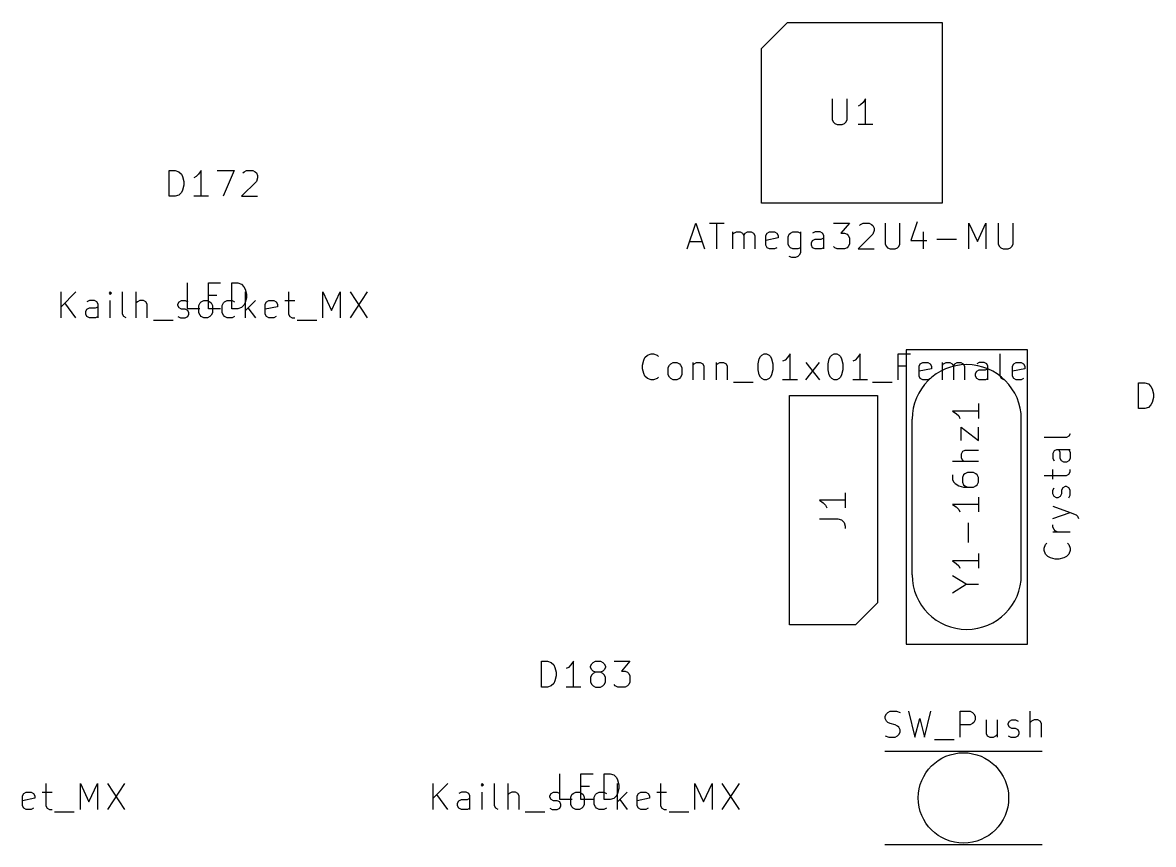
# Model space of a CAD drawing. Extents: x 34 to 373, y -124 to -1.
# Drawn here: x 282.96 to 326.76, y -124.1 to -92.26 of the extents above; entities that cross this region are included whole.
import ezdxf

# ---------------------------------------------------------------- set-up
doc = ezdxf.new("R2010")
doc.units = 0
doc.layers.add('BLACK', color=7, linetype='CONTINUOUS')

msp = doc.modelspace()

# ---------------------------------------------------------------- linework, layer by layer
at = {"layer": 'BLACK', "linetype": 'CONTINUOUS'}
for p, q in [((311.587, -93.258), (312.587, -92.258)), ((312.587, -92.258), (318.587, -92.258)), ((318.587, -92.258), (318.587, -99.258)), ((311.587, -99.258), (311.587, -93.258)), ((314.325, -95.2104), (314.325, -96.0199)), ((314.897, -96.0199), (314.897, -95.2104)), ((315.42, -95.4485), (315.325, -95.4961)), ((315.516, -95.3532), (315.42, -95.4485)), ((315.611, -95.2104), (315.516, -95.3532)), ((315.611, -96.2104), (315.611, -95.2104)), ((314.325, -96.0199), (314.373, -96.1151)), ((314.373, -96.1151), (314.42, -96.1628)), ((314.42, -96.1628), (314.516, -96.2104)), ((314.516, -96.2104), (314.706, -96.2104)), ((314.706, -96.2104), (314.801, -96.1628)), ((314.801, -96.1628), (314.849, -96.1151)), ((314.849, -96.1151), (314.897, -96.0199)), ((315.897, -96.2104), (315.325, -96.2104)), ((288.633, -98.9874), (288.633, -97.9874)), ((288.633, -97.9874), (288.871, -97.9874)), ((288.871, -97.9874), (289.013, -98.035)), ((289.013, -98.035), (289.109, -98.1302)), ((289.871, -97.9874), (289.775, -98.1302)), ((289.871, -98.9874), (289.871, -97.9874)), ((290.49, -97.9874), (291.156, -97.9874)), ((291.156, -97.9874), (290.728, -98.9874)), ((291.49, -98.0826), (291.537, -98.035)), ((291.537, -98.035), (291.633, -97.9874)), ((291.633, -97.9874), (291.871, -97.9874)), ((291.871, -97.9874), (291.966, -98.035)), ((291.966, -98.035), (292.013, -98.0826)), ((292.013, -98.0826), (292.061, -98.1779)), ((289.109, -98.1302), (289.156, -98.2255)), ((289.156, -98.2255), (289.204, -98.416)), ((289.204, -98.5588), (289.156, -98.7493)), ((289.204, -98.416), (289.204, -98.5588)), ((289.68, -98.2255), (289.585, -98.2731)), ((289.775, -98.1302), (289.68, -98.2255)), ((292.013, -98.416), (291.442, -98.9874)), ((292.061, -98.2731), (292.013, -98.416)), ((292.061, -98.1779), (292.061, -98.2731)), ((288.871, -98.9874), (288.633, -98.9874)), ((289.013, -98.9398), (288.871, -98.9874)), ((289.109, -98.8445), (289.013, -98.9398)), ((289.156, -98.7493), (289.109, -98.8445)), ((290.156, -98.9874), (289.585, -98.9874)), ((291.442, -98.9874), (292.061, -98.9874)), ((318.587, -99.258), (311.587, -99.258)), ((308.706, -101.03), (309.039, -100.03)), ((309.039, -100.03), (309.373, -101.03)), ((309.563, -100.03), (310.135, -100.03)), ((309.849, -101.03), (309.849, -100.03)), ((314.373, -100.03), (314.992, -100.03)), ((314.992, -100.03), (314.658, -100.411)), ((315.373, -100.126), (315.42, -100.078)), ((315.42, -100.078), (315.516, -100.03)), ((315.516, -100.03), (315.754, -100.03)), ((315.754, -100.03), (315.849, -100.078)), ((315.849, -100.078), (315.897, -100.126)), ((315.897, -100.126), (315.944, -100.221)), ((315.944, -100.221), (315.944, -100.316)), ((316.373, -100.03), (316.373, -100.84)), ((316.944, -100.84), (316.944, -100.03)), ((317.611, -99.9828), (317.373, -100.697)), ((319.611, -101.03), (319.611, -100.03)), ((319.611, -100.03), (319.944, -100.745)), ((319.944, -100.745), (320.277, -100.03)), ((320.277, -100.03), (320.277, -101.03)), ((320.754, -100.03), (320.754, -100.84)), ((321.325, -100.84), (321.325, -100.03)), ((308.801, -100.745), (309.277, -100.745)), ((310.468, -101.03), (310.468, -100.364)), ((310.468, -100.459), (310.516, -100.411)), ((310.516, -100.411), (310.611, -100.364)), ((310.611, -100.364), (310.754, -100.364)), ((310.754, -100.364), (310.849, -100.411)), ((310.849, -100.411), (310.897, -100.507)), ((310.897, -100.507), (310.944, -100.411)), ((310.897, -100.507), (310.897, -101.03)), ((310.944, -100.411), (311.039, -100.364)), ((311.039, -100.364), (311.182, -100.364)), ((311.182, -100.364), (311.277, -100.411)), ((311.277, -100.411), (311.325, -100.507)), ((311.325, -100.507), (311.325, -101.03)), ((311.754, -100.507), (311.801, -100.411)), ((311.754, -100.888), (311.754, -100.507)), ((312.23, -100.602), (311.754, -100.697)), ((311.801, -100.411), (311.897, -100.364)), ((311.897, -100.364), (312.087, -100.364)), ((312.087, -100.364), (312.182, -100.411)), ((312.182, -100.411), (312.23, -100.507)), ((312.23, -100.507), (312.23, -100.602)), ((312.611, -100.554), (312.658, -100.459)), ((312.611, -100.84), (312.611, -100.554)), ((312.658, -100.459), (312.706, -100.411)), ((312.706, -100.411), (312.801, -100.364)), ((312.801, -100.364), (312.992, -100.364)), ((312.992, -100.364), (313.087, -100.411)), ((313.087, -100.364), (313.087, -101.173)), ((313.516, -100.792), (313.563, -100.697)), ((313.658, -100.364), (313.563, -100.411)), ((313.563, -100.697), (313.658, -100.649)), ((313.849, -100.364), (313.658, -100.364)), ((313.658, -100.649), (313.897, -100.649)), ((313.944, -100.411), (313.849, -100.364)), ((313.897, -100.649), (313.992, -100.602)), ((313.992, -100.507), (313.944, -100.411)), ((313.992, -101.03), (313.992, -100.507)), ((314.658, -100.411), (314.801, -100.411)), ((314.801, -100.411), (314.897, -100.459)), ((314.897, -100.459), (314.944, -100.507)), ((314.944, -100.507), (314.992, -100.602)), ((314.992, -100.602), (314.992, -100.84)), ((315.897, -100.459), (315.325, -101.03)), ((315.944, -100.316), (315.897, -100.459)), ((317.373, -100.697), (317.992, -100.697)), ((317.849, -100.364), (317.849, -101.03)), ((318.373, -100.649), (319.135, -100.649)), ((311.801, -100.983), (311.754, -100.888)), ((311.897, -101.03), (311.801, -100.983)), ((312.087, -101.03), (311.897, -101.03)), ((312.182, -100.983), (312.087, -101.03)), ((312.658, -100.935), (312.611, -100.84)), ((312.706, -100.983), (312.658, -100.935)), ((312.801, -101.03), (312.706, -100.983)), ((312.992, -101.03), (312.801, -101.03)), ((313.087, -100.983), (312.992, -101.03)), ((313.087, -101.173), (313.039, -101.268)), ((313.516, -100.888), (313.516, -100.792)), ((313.563, -100.983), (313.516, -100.888)), ((313.658, -101.03), (313.563, -100.983)), ((313.897, -101.03), (313.658, -101.03)), ((313.992, -100.983), (313.897, -101.03)), ((314.42, -100.983), (314.373, -100.935)), ((314.516, -101.03), (314.42, -100.983)), ((314.801, -101.03), (314.516, -101.03)), ((314.897, -100.983), (314.801, -101.03)), ((314.944, -100.935), (314.897, -100.983)), ((314.992, -100.84), (314.944, -100.935)), ((315.325, -101.03), (315.944, -101.03)), ((316.373, -100.84), (316.42, -100.935)), ((316.42, -100.935), (316.468, -100.983)), ((316.468, -100.983), (316.563, -101.03)), ((316.563, -101.03), (316.754, -101.03)), ((316.754, -101.03), (316.849, -100.983)), ((316.849, -100.983), (316.897, -100.935)), ((316.897, -100.935), (316.944, -100.84)), ((320.754, -100.84), (320.801, -100.935)), ((320.801, -100.935), (320.849, -100.983)), ((320.849, -100.983), (320.944, -101.03)), ((320.944, -101.03), (321.135, -101.03)), ((321.135, -101.03), (321.23, -100.983)), ((321.23, -100.983), (321.277, -100.935)), ((321.277, -100.935), (321.325, -100.84)), ((312.754, -101.364), (312.658, -101.316)), ((312.897, -101.364), (312.754, -101.364)), ((312.992, -101.316), (312.897, -101.364)), ((313.039, -101.268), (312.992, -101.316)), ((289.344, -103.347), (289.344, -102.347)), ((290.153, -103.347), (290.153, -102.347)), ((290.153, -102.347), (290.63, -102.347)), ((291.058, -103.347), (291.058, -102.347)), ((291.058, -102.347), (291.296, -102.347)), ((291.296, -102.347), (291.439, -102.395)), ((291.439, -102.395), (291.534, -102.49)), ((291.534, -102.49), (291.582, -102.585)), ((284.451, -103.693), (284.451, -102.693)), ((285.022, -102.693), (284.451, -103.265)), ((286.356, -102.693), (286.308, -102.741)), ((286.308, -102.741), (286.356, -102.789)), ((286.403, -102.741), (286.356, -102.693)), ((286.356, -102.693), (286.356, -102.789)), ((286.356, -102.789), (286.403, -102.741)), ((286.832, -103.551), (286.832, -102.693)), ((287.356, -103.693), (287.356, -102.693)), ((290.153, -102.824), (290.487, -102.824)), ((291.582, -102.585), (291.63, -102.776)), ((291.63, -102.919), (291.582, -103.109)), ((291.594, -103.693), (291.594, -102.693)), ((291.63, -102.776), (291.63, -102.919)), ((293.261, -102.693), (293.261, -103.551)), ((294.594, -103.693), (294.594, -102.693)), ((294.594, -102.693), (294.927, -103.408)), ((294.927, -103.408), (295.261, -102.693)), ((295.261, -102.693), (295.261, -103.693)), ((295.642, -102.693), (296.308, -103.693)), ((296.308, -102.693), (295.642, -103.693)), ((285.022, -103.693), (284.594, -103.122)), ((285.403, -103.455), (285.451, -103.36)), ((285.546, -103.027), (285.451, -103.074)), ((285.451, -103.36), (285.546, -103.312)), ((285.737, -103.027), (285.546, -103.027)), ((285.546, -103.312), (285.784, -103.312)), ((285.832, -103.074), (285.737, -103.027)), ((285.784, -103.312), (285.88, -103.265)), ((285.88, -103.17), (285.832, -103.074)), ((285.88, -103.693), (285.88, -103.17)), ((286.356, -103.693), (286.356, -103.027)), ((287.403, -103.074), (287.356, -103.122)), ((287.499, -103.027), (287.403, -103.074)), ((287.642, -103.027), (287.499, -103.027)), ((287.737, -103.074), (287.642, -103.027)), ((287.784, -103.17), (287.737, -103.074)), ((287.784, -103.693), (287.784, -103.17)), ((288.975, -103.17), (289.022, -103.074)), ((288.975, -103.217), (288.975, -103.17)), ((289.022, -103.312), (288.975, -103.217)), ((289.022, -103.074), (289.118, -103.027)), ((289.118, -103.36), (289.022, -103.312)), ((289.118, -103.027), (289.261, -103.027)), ((289.261, -103.36), (289.118, -103.36)), ((289.261, -103.027), (289.356, -103.074)), ((289.356, -103.408), (289.261, -103.36)), ((289.82, -103.347), (289.344, -103.347)), ((289.784, -103.217), (289.832, -103.122)), ((289.784, -103.503), (289.784, -103.217)), ((289.832, -103.122), (289.88, -103.074)), ((289.88, -103.074), (289.975, -103.027)), ((289.975, -103.027), (290.118, -103.027)), ((290.118, -103.027), (290.213, -103.074)), ((290.63, -103.347), (290.153, -103.347)), ((290.213, -103.074), (290.261, -103.122)), ((290.261, -103.122), (290.308, -103.217)), ((290.308, -103.217), (290.308, -103.503)), ((290.689, -103.217), (290.737, -103.122)), ((290.689, -103.503), (290.689, -103.217)), ((290.737, -103.122), (290.784, -103.074)), ((290.784, -103.074), (290.88, -103.027)), ((290.88, -103.027), (291.07, -103.027)), ((291.296, -103.347), (291.058, -103.347)), ((291.07, -103.027), (291.165, -103.074)), ((291.439, -103.3), (291.296, -103.347)), ((291.534, -103.205), (291.439, -103.3)), ((291.582, -103.109), (291.534, -103.205)), ((291.975, -103.027), (291.594, -103.408)), ((291.689, -103.312), (291.975, -103.693)), ((292.356, -103.17), (292.403, -103.074)), ((292.356, -103.551), (292.356, -103.17)), ((292.832, -103.265), (292.356, -103.36)), ((292.403, -103.074), (292.499, -103.027)), ((292.499, -103.027), (292.689, -103.027)), ((292.689, -103.027), (292.784, -103.074)), ((292.784, -103.074), (292.832, -103.17)), ((292.832, -103.17), (292.832, -103.265)), ((293.118, -103.027), (293.499, -103.027)), ((285.403, -103.551), (285.403, -103.455)), ((285.451, -103.646), (285.403, -103.551)), ((285.546, -103.693), (285.451, -103.646)), ((285.784, -103.693), (285.546, -103.693)), ((285.88, -103.646), (285.784, -103.693)), ((286.88, -103.646), (286.832, -103.551)), ((286.975, -103.693), (286.88, -103.646)), ((288.022, -103.789), (288.784, -103.789)), ((288.975, -103.646), (289.07, -103.693)), ((289.07, -103.693), (289.261, -103.693)), ((289.261, -103.693), (289.356, -103.646)), ((289.403, -103.503), (289.356, -103.408)), ((289.356, -103.646), (289.403, -103.551)), ((289.403, -103.551), (289.403, -103.503)), ((289.832, -103.598), (289.784, -103.503)), ((289.88, -103.646), (289.832, -103.598)), ((289.975, -103.693), (289.88, -103.646)), ((290.118, -103.693), (289.975, -103.693)), ((290.213, -103.646), (290.118, -103.693)), ((290.261, -103.598), (290.213, -103.646)), ((290.308, -103.503), (290.261, -103.598)), ((290.737, -103.598), (290.689, -103.503)), ((290.784, -103.646), (290.737, -103.598)), ((290.88, -103.693), (290.784, -103.646)), ((291.07, -103.693), (290.88, -103.693)), ((291.165, -103.646), (291.07, -103.693)), ((292.403, -103.646), (292.356, -103.551)), ((292.499, -103.693), (292.403, -103.646)), ((292.689, -103.693), (292.499, -103.693)), ((292.784, -103.646), (292.689, -103.693)), ((293.261, -103.551), (293.308, -103.646)), ((293.308, -103.646), (293.403, -103.693)), ((293.403, -103.693), (293.499, -103.693)), ((293.594, -103.789), (294.356, -103.789)), ((307.162, -105.145), (307.305, -105.097)), ((307.305, -105.097), (307.4, -105.097)), ((307.4, -105.097), (307.543, -105.145)), ((311.59, -105.145), (311.686, -105.097)), ((311.686, -105.097), (311.781, -105.097)), ((311.781, -105.097), (311.876, -105.145)), ((312.686, -105.097), (312.59, -105.24)), ((312.686, -106.097), (312.686, -105.097)), ((314.305, -105.145), (314.4, -105.097)), ((314.4, -105.097), (314.495, -105.097)), ((314.495, -105.097), (314.59, -105.145)), ((315.4, -105.097), (315.305, -105.24)), ((315.4, -106.097), (315.4, -105.097)), ((316.876, -106.097), (316.876, -105.097)), ((316.876, -105.097), (317.352, -105.097)), ((317.182, -104.942), (317.182, -116.342)), ((321.882, -104.942), (317.182, -104.942)), ((320.828, -105.955), (320.828, -105.097)), ((321.882, -116.342), (321.882, -104.942)), ((306.971, -105.526), (307.019, -105.335)), ((306.971, -105.669), (306.971, -105.526)), ((307.019, -105.335), (307.066, -105.24)), ((307.066, -105.24), (307.162, -105.145)), ((307.543, -105.145), (307.59, -105.193)), ((307.971, -105.621), (308.019, -105.526)), ((308.019, -105.526), (308.066, -105.478)), ((308.066, -105.478), (308.162, -105.431)), ((308.162, -105.431), (308.305, -105.431)), ((308.305, -105.431), (308.4, -105.478)), ((308.4, -105.478), (308.447, -105.526)), ((308.447, -105.526), (308.495, -105.621)), ((308.924, -105.431), (308.924, -106.097)), ((308.924, -105.526), (308.971, -105.478)), ((308.971, -105.478), (309.066, -105.431)), ((309.066, -105.431), (309.209, -105.431)), ((309.209, -105.431), (309.305, -105.478)), ((309.305, -105.478), (309.352, -105.574)), ((309.828, -105.431), (309.828, -106.097)), ((309.828, -105.526), (309.876, -105.478)), ((309.876, -105.478), (309.971, -105.431)), ((309.971, -105.431), (310.114, -105.431)), ((310.114, -105.431), (310.209, -105.478)), ((310.209, -105.478), (310.257, -105.574)), ((311.447, -105.478), (311.495, -105.288)), ((311.447, -105.716), (311.447, -105.478)), ((311.495, -105.288), (311.543, -105.193)), ((311.543, -105.193), (311.59, -105.145)), ((311.876, -105.145), (311.924, -105.193)), ((311.924, -105.193), (311.971, -105.288)), ((311.971, -105.288), (312.019, -105.478)), ((312.019, -105.478), (312.019, -105.716)), ((312.495, -105.335), (312.4, -105.383)), ((312.59, -105.24), (312.495, -105.335)), ((313.305, -106.097), (313.828, -105.431)), ((313.305, -105.431), (313.828, -106.097)), ((314.162, -105.478), (314.209, -105.288)), ((314.162, -105.716), (314.162, -105.478)), ((314.209, -105.288), (314.257, -105.193)), ((314.257, -105.193), (314.305, -105.145)), ((314.59, -105.145), (314.638, -105.193)), ((314.638, -105.193), (314.686, -105.288)), ((314.686, -105.288), (314.733, -105.478)), ((314.733, -105.478), (314.733, -105.716)), ((315.209, -105.335), (315.114, -105.383)), ((315.305, -105.24), (315.209, -105.335)), ((317.686, -105.574), (317.733, -105.478)), ((317.733, -105.478), (317.828, -105.431)), ((317.828, -105.431), (318.019, -105.431)), ((318.019, -105.431), (318.114, -105.478)), ((318.114, -105.478), (318.162, -105.574)), ((318.59, -106.097), (318.59, -105.431)), ((318.59, -105.526), (318.638, -105.478)), ((318.638, -105.478), (318.733, -105.431)), ((318.733, -105.431), (318.876, -105.431)), ((318.876, -105.431), (318.971, -105.478)), ((318.971, -105.478), (319.019, -105.574)), ((319.019, -105.574), (319.066, -105.478)), ((319.066, -105.478), (319.162, -105.431)), ((319.162, -105.431), (319.305, -105.431)), ((319.305, -105.431), (319.4, -105.478)), ((319.4, -105.478), (319.447, -105.574)), ((320.019, -105.431), (319.924, -105.478)), ((320.209, -105.431), (320.019, -105.431)), ((320.305, -105.478), (320.209, -105.431)), ((320.352, -105.574), (320.305, -105.478)), ((321.305, -105.574), (321.352, -105.478)), ((321.352, -105.478), (321.447, -105.431)), ((321.447, -105.431), (321.638, -105.431)), ((321.638, -105.431), (321.733, -105.478)), ((321.733, -105.478), (321.781, -105.574)), ((307.019, -105.859), (306.971, -105.669)), ((307.066, -105.955), (307.019, -105.859)), ((307.162, -106.05), (307.066, -105.955)), ((307.59, -106.002), (307.543, -106.05)), ((307.971, -105.907), (307.971, -105.621)), ((308.019, -106.002), (307.971, -105.907)), ((308.066, -106.05), (308.019, -106.002)), ((308.447, -106.002), (308.4, -106.05)), ((308.495, -105.907), (308.447, -106.002)), ((308.495, -105.621), (308.495, -105.907)), ((309.352, -105.574), (309.352, -106.097)), ((310.257, -105.574), (310.257, -106.097)), ((311.495, -105.907), (311.447, -105.716)), ((311.543, -106.002), (311.495, -105.907)), ((311.59, -106.05), (311.543, -106.002)), ((311.924, -106.002), (311.876, -106.05)), ((311.971, -105.907), (311.924, -106.002)), ((312.019, -105.716), (311.971, -105.907)), ((314.209, -105.907), (314.162, -105.716)), ((314.257, -106.002), (314.209, -105.907)), ((314.305, -106.05), (314.257, -106.002)), ((314.638, -106.002), (314.59, -106.05)), ((314.686, -105.907), (314.638, -106.002)), ((314.733, -105.716), (314.686, -105.907)), ((317.209, -105.574), (316.876, -105.574)), ((317.686, -105.955), (317.686, -105.574)), ((318.162, -105.669), (317.686, -105.764)), ((317.733, -106.05), (317.686, -105.955)), ((318.162, -105.574), (318.162, -105.669)), ((319.019, -105.574), (319.019, -106.097)), ((319.447, -105.574), (319.447, -106.097)), ((319.876, -105.859), (319.924, -105.764)), ((319.876, -105.955), (319.876, -105.859)), ((319.924, -106.05), (319.876, -105.955)), ((319.924, -105.764), (320.019, -105.716)), ((320.019, -105.716), (320.257, -105.716)), ((320.257, -105.716), (320.352, -105.669)), ((320.352, -106.097), (320.352, -105.574)), ((320.876, -106.05), (320.828, -105.955)), ((321.305, -105.955), (321.305, -105.574)), ((321.781, -105.669), (321.305, -105.764)), ((321.352, -106.05), (321.305, -105.955)), ((321.781, -105.574), (321.781, -105.669)), ((307.305, -106.097), (307.162, -106.05)), ((307.4, -106.097), (307.305, -106.097)), ((307.543, -106.05), (307.4, -106.097)), ((308.162, -106.097), (308.066, -106.05)), ((308.305, -106.097), (308.162, -106.097)), ((308.4, -106.05), (308.305, -106.097)), ((310.495, -106.193), (311.257, -106.193)), ((311.686, -106.097), (311.59, -106.05)), ((311.781, -106.097), (311.686, -106.097)), ((311.876, -106.05), (311.781, -106.097)), ((312.971, -106.097), (312.4, -106.097)), ((314.4, -106.097), (314.305, -106.05)), ((314.495, -106.097), (314.4, -106.097)), ((314.59, -106.05), (314.495, -106.097)), ((315.686, -106.097), (315.114, -106.097)), ((315.876, -106.193), (316.638, -106.193)), ((317.828, -106.097), (317.733, -106.05)), ((318.019, -106.097), (317.828, -106.097)), ((318.114, -106.05), (318.019, -106.097)), ((320.019, -106.097), (319.924, -106.05)), ((320.257, -106.097), (320.019, -106.097)), ((320.352, -106.05), (320.257, -106.097)), ((320.971, -106.097), (320.876, -106.05)), ((321.447, -106.097), (321.352, -106.05)), ((321.638, -106.097), (321.447, -106.097)), ((321.733, -106.05), (321.638, -106.097)), ((326.192, -107.213), (326.192, -106.213)), ((326.192, -106.213), (326.43, -106.213)), ((326.43, -106.213), (326.573, -106.261)), ((326.573, -106.261), (326.668, -106.356)), ((326.668, -106.356), (326.716, -106.451)), ((312.671, -106.705), (316.081, -106.705)), ((312.671, -115.595), (312.671, -106.705)), ((316.081, -106.705), (316.081, -114.742)), ((326.716, -106.451), (326.763, -106.642)), ((326.763, -106.785), (326.716, -106.975)), ((326.763, -106.642), (326.763, -106.785)), ((319.984, -107.309), (318.984, -107.309)), ((318.984, -107.309), (319.127, -107.404)), ((319.984, -107.023), (319.984, -107.594)), ((326.43, -107.213), (326.192, -107.213)), ((326.573, -107.166), (326.43, -107.213)), ((326.668, -107.071), (326.573, -107.166)), ((326.716, -106.975), (326.668, -107.071)), ((317.417, -113.657), (317.417, -107.627)), ((319.127, -107.404), (319.222, -107.499)), ((319.222, -107.499), (319.27, -107.594)), ((321.647, -113.657), (321.647, -107.627)), ((319.318, -108.452), (319.318, -107.928)), ((319.318, -107.928), (319.984, -108.452)), ((319.984, -108.452), (319.984, -107.928)), ((323.534, -108.19), (323.487, -108.285)), ((323.392, -108.332), (322.534, -108.332)), ((323.487, -108.285), (323.392, -108.332)), ((319.365, -108.88), (319.318, -108.975)), ((319.318, -108.975), (319.318, -109.118)), ((319.461, -108.832), (319.365, -108.88)), ((319.984, -108.832), (319.461, -108.832)), ((322.915, -108.856), (322.868, -108.952)), ((322.868, -108.952), (322.868, -109.142)), ((323.011, -108.809), (322.915, -108.856)), ((323.534, -108.809), (323.011, -108.809)), ((323.153, -108.904), (323.106, -108.809)), ((323.153, -109.142), (323.153, -108.904)), ((323.487, -108.809), (323.534, -108.904)), ((323.534, -108.904), (323.534, -109.142)), ((319.984, -109.261), (318.984, -109.261)), ((319.318, -109.118), (319.365, -109.213)), ((319.365, -109.213), (319.413, -109.261)), ((322.868, -109.142), (322.915, -109.237)), ((323.201, -109.237), (323.153, -109.142)), ((323.296, -109.285), (323.201, -109.237)), ((323.392, -109.285), (323.296, -109.285)), ((323.487, -109.237), (323.392, -109.285)), ((323.534, -109.142), (323.487, -109.237)), ((318.984, -109.785), (318.984, -109.975)), ((319.413, -109.785), (319.365, -109.88)), ((319.365, -109.88), (319.365, -110.071)), ((319.461, -109.737), (319.413, -109.785)), ((319.556, -109.69), (319.461, -109.737)), ((319.794, -109.69), (319.556, -109.69)), ((319.889, -109.737), (319.794, -109.69)), ((319.937, -109.785), (319.889, -109.737)), ((319.984, -109.88), (319.937, -109.785)), ((319.984, -110.071), (319.984, -109.88)), ((322.534, -109.809), (323.392, -109.809)), ((322.868, -109.952), (322.868, -109.571)), ((323.392, -109.809), (323.487, -109.761)), ((323.487, -109.761), (323.534, -109.666)), ((323.534, -109.666), (323.534, -109.571)), ((318.984, -109.975), (319.032, -110.071)), ((319.032, -110.071), (319.08, -110.118)), ((319.08, -110.118), (319.222, -110.213)), ((319.222, -110.213), (319.413, -110.261)), ((319.365, -110.071), (319.413, -110.166)), ((319.413, -110.166), (319.461, -110.213)), ((319.413, -110.261), (319.794, -110.261)), ((319.461, -110.213), (319.556, -110.261)), ((319.794, -110.261), (319.889, -110.213)), ((319.889, -110.213), (319.937, -110.166)), ((319.937, -110.166), (319.984, -110.071)), ((322.868, -110.38), (322.915, -110.285)), ((322.868, -110.523), (322.868, -110.38)), ((323.249, -110.285), (323.201, -110.38)), ((323.201, -110.38), (323.201, -110.523)), ((323.344, -110.237), (323.249, -110.285)), ((323.392, -110.237), (323.344, -110.237)), ((323.487, -110.285), (323.392, -110.237)), ((323.534, -110.38), (323.487, -110.285)), ((323.534, -110.571), (323.534, -110.38)), ((314.828, -110.769), (313.828, -110.769)), ((313.828, -110.769), (313.971, -110.864)), ((314.828, -110.483), (314.828, -111.055)), ((319.984, -110.642), (319.984, -111.213)), ((322.915, -110.618), (322.868, -110.523)), ((323.011, -110.666), (322.915, -110.618)), ((323.058, -110.666), (323.011, -110.666)), ((323.153, -110.618), (323.058, -110.666)), ((323.201, -110.523), (323.153, -110.618)), ((323.487, -110.666), (323.534, -110.571)), ((313.971, -110.864), (314.066, -110.96)), ((314.066, -110.96), (314.114, -111.055)), ((319.984, -110.928), (318.984, -110.928)), ((318.984, -110.928), (319.127, -111.023)), ((319.127, -111.023), (319.222, -111.118)), ((319.222, -111.118), (319.27, -111.213)), ((322.868, -110.999), (323.534, -111.237)), ((322.868, -111.475), (323.534, -111.237)), ((323.534, -111.237), (323.772, -111.332)), ((313.828, -111.483), (314.543, -111.483)), ((314.543, -111.483), (314.686, -111.531)), ((314.686, -111.531), (314.781, -111.626)), ((314.781, -111.626), (314.828, -111.769)), ((319.603, -112.404), (319.603, -111.642)), ((323.772, -111.332), (323.82, -111.38)), ((323.82, -111.38), (323.868, -111.475)), ((314.828, -111.769), (314.828, -111.864)), ((322.868, -111.809), (322.868, -111.713)), ((322.915, -111.904), (322.868, -111.809)), ((323.534, -111.999), (322.868, -111.999)), ((322.963, -111.952), (322.915, -111.904)), ((323.058, -111.999), (322.963, -111.952)), ((322.534, -112.618), (322.582, -112.475)), ((322.582, -112.475), (322.63, -112.428)), ((323.439, -112.428), (323.487, -112.475)), ((323.487, -112.475), (323.534, -112.618)), ((319.984, -112.832), (319.984, -113.404)), ((322.534, -112.713), (322.534, -112.618)), ((322.582, -112.856), (322.534, -112.713)), ((322.677, -112.952), (322.582, -112.856)), ((322.772, -112.999), (322.677, -112.952)), ((322.963, -113.047), (322.772, -112.999)), ((323.296, -112.999), (323.106, -113.047)), ((323.392, -112.952), (323.296, -112.999)), ((323.487, -112.856), (323.392, -112.952)), ((323.534, -112.713), (323.487, -112.856)), ((323.534, -112.618), (323.534, -112.713)), ((319.984, -113.118), (318.984, -113.118)), ((318.984, -113.118), (319.127, -113.213)), ((319.127, -113.213), (319.222, -113.309)), ((319.222, -113.309), (319.27, -113.404)), ((323.106, -113.047), (322.963, -113.047)), ((319.508, -114.023), (318.984, -113.69)), ((318.984, -114.356), (319.508, -114.023)), ((319.508, -114.023), (319.984, -114.023)), ((316.081, -114.742), (315.228, -115.595)), ((315.228, -115.595), (312.671, -115.595)), ((317.182, -116.342), (321.882, -116.342)), ((303.059, -118.004), (303.059, -117.004)), ((303.059, -117.004), (303.297, -117.004)), ((303.297, -117.004), (303.439, -117.052)), ((303.439, -117.052), (303.535, -117.147)), ((303.535, -117.147), (303.582, -117.242)), ((303.582, -117.242), (303.63, -117.433)), ((304.106, -117.242), (304.011, -117.29)), ((304.201, -117.147), (304.106, -117.242)), ((304.297, -117.004), (304.201, -117.147)), ((304.297, -118.004), (304.297, -117.004)), ((304.963, -117.195), (305.011, -117.1)), ((304.963, -117.242), (304.963, -117.195)), ((305.011, -117.338), (304.963, -117.242)), ((305.011, -117.1), (305.059, -117.052)), ((305.059, -117.385), (305.011, -117.338)), ((305.059, -117.052), (305.154, -117.004)), ((305.154, -117.433), (305.059, -117.385)), ((305.154, -117.004), (305.344, -117.004)), ((305.344, -117.004), (305.439, -117.052)), ((305.439, -117.385), (305.344, -117.433)), ((305.439, -117.052), (305.487, -117.1)), ((305.487, -117.338), (305.439, -117.385)), ((305.487, -117.1), (305.535, -117.195)), ((305.535, -117.242), (305.487, -117.338)), ((305.535, -117.195), (305.535, -117.242)), ((305.868, -117.004), (306.487, -117.004)), ((306.487, -117.004), (306.154, -117.385)), ((306.154, -117.385), (306.297, -117.385)), ((306.297, -117.385), (306.392, -117.433)), ((303.582, -117.766), (303.535, -117.862)), ((303.63, -117.576), (303.582, -117.766)), ((303.63, -117.433), (303.63, -117.576)), ((305.011, -117.528), (304.963, -117.623)), ((304.963, -117.623), (304.963, -117.814)), ((304.963, -117.814), (305.011, -117.909)), ((305.059, -117.481), (305.011, -117.528)), ((305.154, -117.433), (305.059, -117.481)), ((305.344, -117.433), (305.154, -117.433)), ((305.439, -117.481), (305.344, -117.433)), ((305.487, -117.528), (305.439, -117.481)), ((305.535, -117.623), (305.487, -117.528)), ((305.487, -117.909), (305.535, -117.814)), ((305.535, -117.814), (305.535, -117.623)), ((306.392, -117.433), (306.439, -117.481)), ((306.439, -117.481), (306.487, -117.576)), ((306.487, -117.814), (306.439, -117.909)), ((306.487, -117.576), (306.487, -117.814)), ((303.297, -118.004), (303.059, -118.004)), ((303.439, -117.957), (303.297, -118.004)), ((303.535, -117.862), (303.439, -117.957)), ((304.582, -118.004), (304.011, -118.004)), ((305.011, -117.909), (305.059, -117.957)), ((305.059, -117.957), (305.154, -118.004)), ((305.154, -118.004), (305.344, -118.004)), ((305.344, -118.004), (305.439, -117.957)), ((305.439, -117.957), (305.487, -117.909)), ((305.916, -117.957), (305.868, -117.909)), ((306.011, -118.004), (305.916, -117.957)), ((306.297, -118.004), (306.011, -118.004)), ((306.392, -117.957), (306.297, -118.004)), ((306.439, -117.909), (306.392, -117.957)), ((316.377, -119.134), (316.425, -119.039)), ((316.377, -119.229), (316.377, -119.134)), ((316.425, -119.039), (316.473, -118.991)), ((316.473, -118.991), (316.568, -118.943)), ((316.568, -118.943), (316.806, -118.943)), ((316.806, -118.943), (316.949, -118.991)), ((317.282, -118.943), (317.52, -119.943)), ((317.901, -119.943), (318.139, -118.943)), ((319.282, -119.943), (319.282, -118.943)), ((319.282, -118.943), (319.663, -118.943)), ((319.663, -118.943), (319.758, -118.991)), ((319.758, -118.991), (319.806, -119.039)), ((319.806, -119.039), (319.854, -119.134)), ((319.854, -119.134), (319.854, -119.277)), ((321.996, -119.943), (321.996, -118.943)), ((316.425, -119.324), (316.377, -119.229)), ((316.473, -119.372), (316.425, -119.324)), ((316.568, -119.42), (316.473, -119.372)), ((316.758, -119.467), (316.568, -119.42)), ((316.854, -119.515), (316.758, -119.467)), ((316.901, -119.562), (316.854, -119.515)), ((316.949, -119.658), (316.901, -119.562)), ((317.52, -119.943), (317.711, -119.229)), ((317.711, -119.229), (317.901, -119.943)), ((319.663, -119.467), (319.282, -119.467)), ((319.758, -119.42), (319.663, -119.467)), ((319.806, -119.372), (319.758, -119.42)), ((319.854, -119.277), (319.806, -119.372)), ((320.282, -119.277), (320.282, -119.801)), ((320.711, -119.277), (320.711, -119.943)), ((321.139, -119.42), (321.187, -119.324)), ((321.139, -119.467), (321.139, -119.42)), ((321.187, -119.562), (321.139, -119.467)), ((321.187, -119.324), (321.282, -119.277)), ((321.282, -119.61), (321.187, -119.562)), ((321.282, -119.277), (321.425, -119.277)), ((321.425, -119.277), (321.52, -119.324)), ((322.044, -119.324), (321.996, -119.372)), ((322.139, -119.277), (322.044, -119.324)), ((322.282, -119.277), (322.139, -119.277)), ((322.377, -119.324), (322.282, -119.277)), ((322.425, -119.42), (322.377, -119.324)), ((322.425, -119.943), (322.425, -119.42)), ((316.377, -119.896), (316.52, -119.943)), ((316.52, -119.943), (316.758, -119.943)), ((316.758, -119.943), (316.854, -119.896)), ((316.854, -119.896), (316.901, -119.848)), ((316.901, -119.848), (316.949, -119.753)), ((316.949, -119.753), (316.949, -119.658)), ((320.282, -119.801), (320.33, -119.896)), ((320.33, -119.896), (320.425, -119.943)), ((320.425, -119.943), (320.568, -119.943)), ((320.568, -119.943), (320.663, -119.896)), ((320.663, -119.896), (320.711, -119.848)), ((321.139, -119.896), (321.235, -119.943)), ((321.235, -119.943), (321.425, -119.943)), ((321.425, -119.61), (321.282, -119.61)), ((321.52, -119.658), (321.425, -119.61)), ((321.425, -119.943), (321.52, -119.896)), ((321.568, -119.753), (321.52, -119.658)), ((321.52, -119.896), (321.568, -119.801)), ((321.568, -119.801), (321.568, -119.753)), ((318.282, -120.039), (319.044, -120.039)), ((322.455, -120.501), (316.355, -120.501)), ((283.863, -121.743), (283.863, -122.601)), ((285.196, -122.743), (285.196, -121.743)), ((285.196, -121.743), (285.529, -122.458)), ((285.529, -122.458), (285.863, -121.743)), ((285.863, -121.743), (285.863, -122.743)), ((286.244, -121.743), (286.91, -122.743)), ((286.91, -121.743), (286.244, -122.743)), ((298.859, -122.743), (298.859, -121.743)), ((299.43, -121.743), (298.859, -122.315)), ((300.764, -121.743), (300.716, -121.791)), ((300.811, -121.791), (300.764, -121.743)), ((300.764, -121.743), (300.764, -121.839)), ((301.24, -122.601), (301.24, -121.743)), ((301.764, -122.743), (301.764, -121.743)), ((303.77, -122.364), (303.77, -121.364)), ((304.579, -122.364), (304.579, -121.364)), ((304.579, -121.364), (305.056, -121.364)), ((305.484, -122.364), (305.484, -121.364)), ((305.484, -121.364), (305.722, -121.364)), ((305.722, -121.364), (305.865, -121.412)), ((305.865, -121.412), (305.96, -121.507)), ((305.96, -121.507), (306.008, -121.602)), ((306.002, -122.743), (306.002, -121.743)), ((306.008, -121.602), (306.056, -121.793)), ((307.669, -121.743), (307.669, -122.601)), ((309.002, -122.743), (309.002, -121.743)), ((309.002, -121.743), (309.335, -122.458)), ((309.335, -122.458), (309.669, -121.743)), ((309.669, -121.743), (309.669, -122.743)), ((310.05, -121.743), (310.716, -122.743)), ((310.716, -121.743), (310.05, -122.743)), ((282.958, -122.22), (283.005, -122.124)), ((283.005, -122.124), (283.101, -122.077)), ((283.101, -122.077), (283.291, -122.077)), ((283.291, -122.077), (283.386, -122.124)), ((283.386, -122.124), (283.434, -122.22)), ((283.72, -122.077), (284.101, -122.077)), ((299.43, -122.743), (299.002, -122.172)), ((299.954, -122.077), (299.859, -122.124)), ((300.145, -122.077), (299.954, -122.077)), ((300.24, -122.124), (300.145, -122.077)), ((300.288, -122.22), (300.24, -122.124)), ((300.716, -121.791), (300.764, -121.839)), ((300.764, -121.839), (300.811, -121.791)), ((300.764, -122.743), (300.764, -122.077)), ((301.811, -122.124), (301.764, -122.172)), ((301.907, -122.077), (301.811, -122.124)), ((302.05, -122.077), (301.907, -122.077)), ((302.145, -122.124), (302.05, -122.077)), ((302.192, -122.22), (302.145, -122.124)), ((303.383, -122.22), (303.43, -122.124)), ((303.43, -122.124), (303.526, -122.077)), ((303.526, -122.077), (303.669, -122.077)), ((303.669, -122.077), (303.764, -122.124)), ((304.192, -122.267), (304.24, -122.172)), ((304.24, -122.172), (304.288, -122.124)), ((304.288, -122.124), (304.383, -122.077)), ((304.383, -122.077), (304.526, -122.077)), ((304.526, -122.077), (304.621, -122.124)), ((304.579, -121.841), (304.913, -121.841)), ((304.621, -122.124), (304.669, -122.172)), ((304.669, -122.172), (304.716, -122.267)), ((305.097, -122.267), (305.145, -122.172)), ((305.145, -122.172), (305.192, -122.124)), ((305.192, -122.124), (305.288, -122.077)), ((305.288, -122.077), (305.478, -122.077)), ((305.478, -122.077), (305.573, -122.124)), ((306.008, -122.126), (305.96, -122.222)), ((306.383, -122.077), (306.002, -122.458)), ((306.056, -121.936), (306.008, -122.126)), ((306.056, -121.793), (306.056, -121.936)), ((306.764, -122.22), (306.811, -122.124)), ((306.811, -122.124), (306.907, -122.077)), ((306.907, -122.077), (307.097, -122.077)), ((307.097, -122.077), (307.192, -122.124)), ((307.192, -122.124), (307.24, -122.22)), ((307.526, -122.077), (307.907, -122.077)), ((282.958, -122.601), (282.958, -122.22)), ((283.434, -122.315), (282.958, -122.41)), ((283.005, -122.696), (282.958, -122.601)), ((283.434, -122.22), (283.434, -122.315)), ((283.863, -122.601), (283.91, -122.696)), ((299.811, -122.505), (299.859, -122.41)), ((299.811, -122.601), (299.811, -122.505)), ((299.859, -122.696), (299.811, -122.601)), ((299.859, -122.41), (299.954, -122.362)), ((299.954, -122.362), (300.192, -122.362)), ((300.192, -122.362), (300.288, -122.315)), ((300.288, -122.743), (300.288, -122.22)), ((301.288, -122.696), (301.24, -122.601)), ((302.192, -122.743), (302.192, -122.22)), ((303.383, -122.267), (303.383, -122.22)), ((303.43, -122.362), (303.383, -122.267)), ((303.526, -122.41), (303.43, -122.362)), ((303.669, -122.41), (303.526, -122.41)), ((303.764, -122.458), (303.669, -122.41)), ((303.811, -122.553), (303.764, -122.458)), ((303.764, -122.696), (303.811, -122.601)), ((304.246, -122.364), (303.77, -122.364)), ((303.811, -122.601), (303.811, -122.553)), ((304.192, -122.553), (304.192, -122.267)), ((304.24, -122.648), (304.192, -122.553)), ((304.288, -122.696), (304.24, -122.648)), ((305.056, -122.364), (304.579, -122.364)), ((304.669, -122.648), (304.621, -122.696)), ((304.716, -122.553), (304.669, -122.648)), ((304.716, -122.267), (304.716, -122.553)), ((305.097, -122.553), (305.097, -122.267)), ((305.145, -122.648), (305.097, -122.553)), ((305.192, -122.696), (305.145, -122.648)), ((305.722, -122.364), (305.484, -122.364)), ((305.865, -122.317), (305.722, -122.364)), ((305.96, -122.222), (305.865, -122.317)), ((306.097, -122.362), (306.383, -122.743)), ((306.764, -122.601), (306.764, -122.22)), ((307.24, -122.315), (306.764, -122.41)), ((306.811, -122.696), (306.764, -122.601)), ((307.24, -122.22), (307.24, -122.315)), ((307.669, -122.601), (307.716, -122.696)), ((283.101, -122.743), (283.005, -122.696)), ((283.291, -122.743), (283.101, -122.743)), ((283.386, -122.696), (283.291, -122.743)), ((283.91, -122.696), (284.005, -122.743)), ((284.005, -122.743), (284.101, -122.743)), ((284.196, -122.839), (284.958, -122.839)), ((299.954, -122.743), (299.859, -122.696)), ((300.192, -122.743), (299.954, -122.743)), ((300.288, -122.696), (300.192, -122.743)), ((301.383, -122.743), (301.288, -122.696)), ((302.43, -122.839), (303.192, -122.839)), ((303.383, -122.696), (303.478, -122.743)), ((303.478, -122.743), (303.669, -122.743)), ((303.669, -122.743), (303.764, -122.696)), ((304.383, -122.743), (304.288, -122.696)), ((304.526, -122.743), (304.383, -122.743)), ((304.621, -122.696), (304.526, -122.743)), ((305.288, -122.743), (305.192, -122.696)), ((305.478, -122.743), (305.288, -122.743)), ((305.573, -122.696), (305.478, -122.743)), ((306.907, -122.743), (306.811, -122.696)), ((307.097, -122.743), (306.907, -122.743)), ((307.192, -122.696), (307.097, -122.743)), ((307.716, -122.696), (307.811, -122.743)), ((307.811, -122.743), (307.907, -122.743)), ((308.002, -122.839), (308.764, -122.839)), ((316.355, -124.101), (322.455, -124.101))]:
    msp.add_line(p, q, dxfattribs=at)
at = {"layer": 'BLACK'}
msp.add_circle((319.405, -122.301), 1.7507, dxfattribs=at)
for centre, start, end in [((319.532, -107.627), 0, 180), ((319.532, -113.657), 180, 360)]:
    msp.add_arc(centre, 2.115, start, end, dxfattribs=at)

doc.saveas('drawing.dxf')
